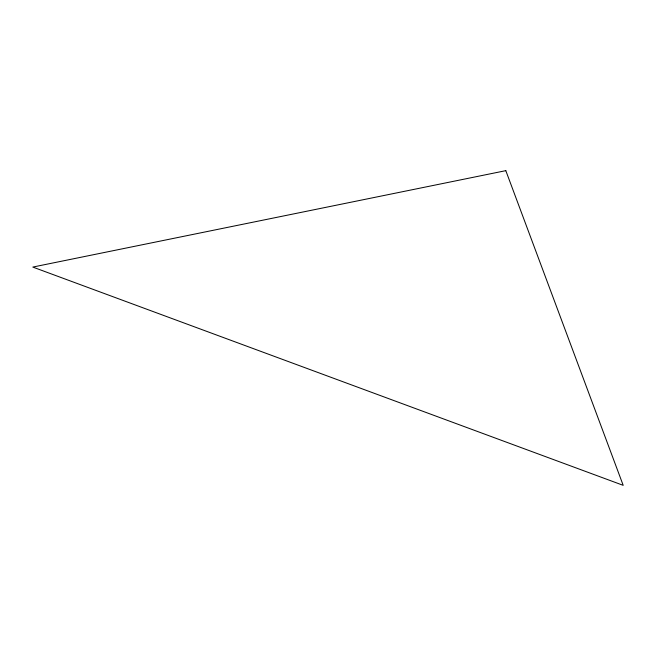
<?xml version="1.0" encoding="UTF-8"?>
<svg xmlns="http://www.w3.org/2000/svg" width="656" height="656" viewBox="0 0 656 656"><rect width="100%" height="100%" fill="white"/><g stroke="black" fill="none" stroke-linecap="round" stroke-linejoin="round"><path stroke-width="0.98" d="M505.809 170.658L32.8 267.074L623.2 485.342L505.809 170.658"/></g></svg>
